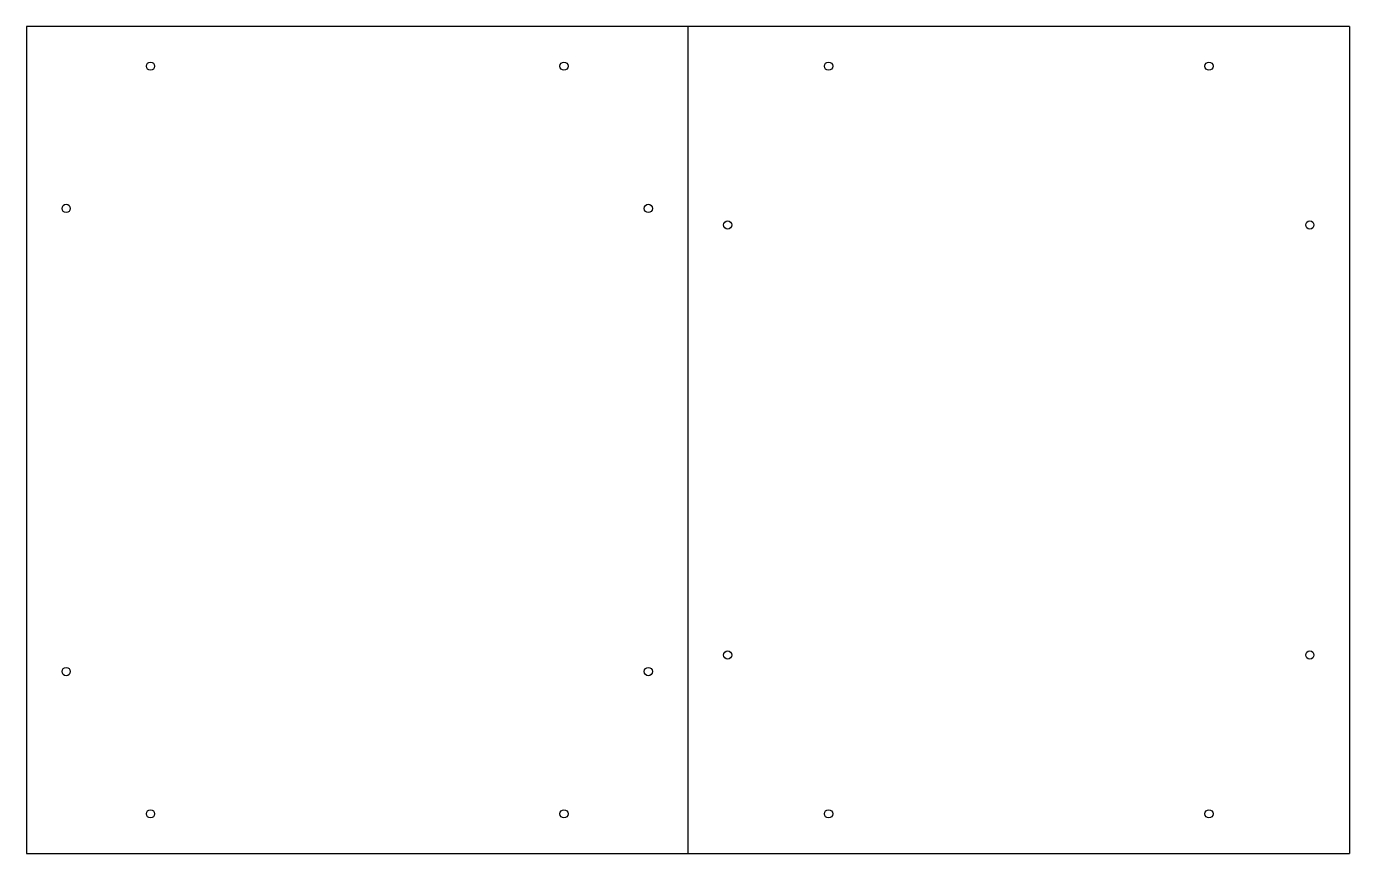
# Model space of a CAD drawing. Header units: millimetres. Extents: x -400 to 400, y 790 to 1290.
import ezdxf

# ---------------------------------------------------------------- set-up
doc = ezdxf.new("R2010")
doc.units = ezdxf.units.MM

msp = doc.modelspace()

# ---------------------------------------------------------------- linework, layer by layer
at = {"color": 7, "linetype": 'Continuous', "lineweight": 25}
for p, q in [((-400, 1290), (-400, 790)), ((400, 1290), (-400, 1290)), ((0, 790), (0, 1290)), ((400, 1290), (400, 790)), ((-400, 790), (400, 790))]:
    msp.add_line(p, q, dxfattribs=at)
for centre in [(-325, 1266), (-75, 1266), (85, 1266), (315, 1266), (-376, 1180), (-24, 1180), (24, 1170), (376, 1170), (24, 910), (376, 910), (-376, 900), (-24, 900), (-325, 814), (-75, 814), (85, 814), (315, 814)]:
    msp.add_circle(centre, 2.5, dxfattribs=at)

doc.saveas('drawing.dxf')
